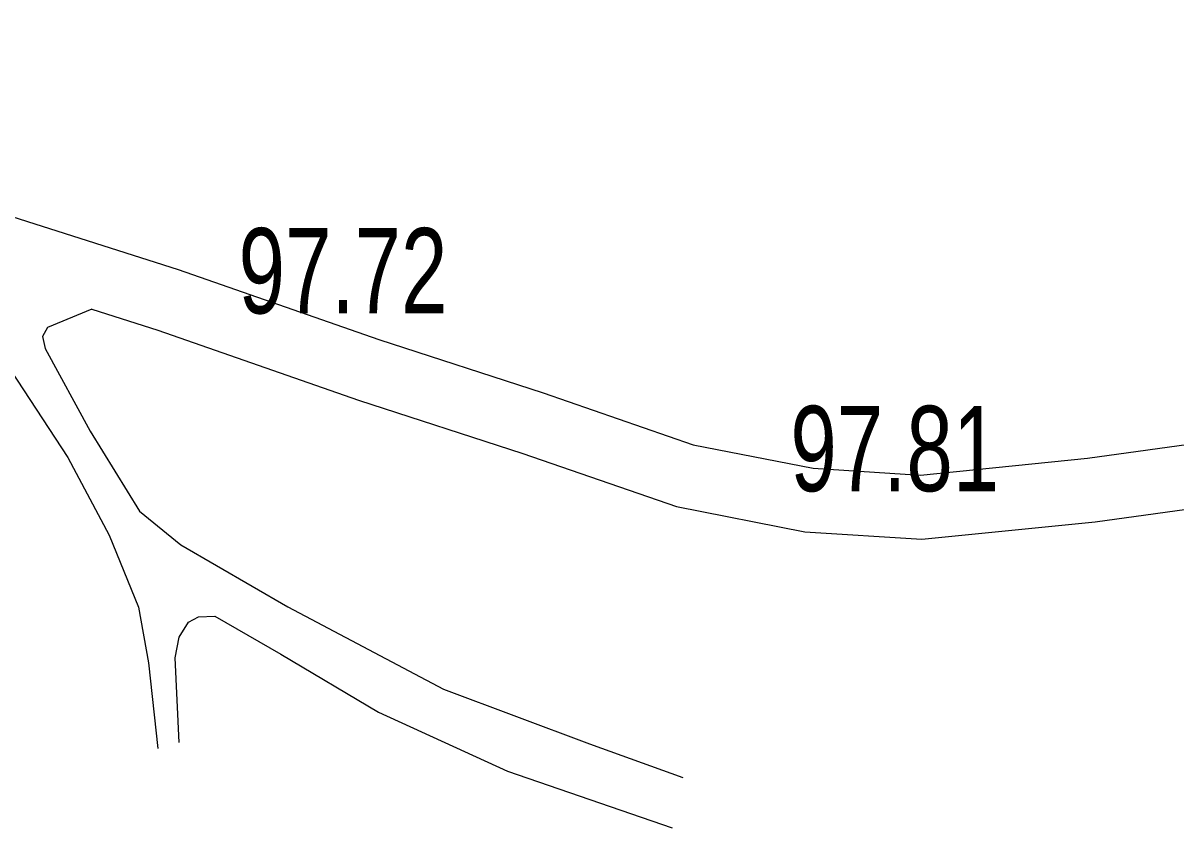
# Model space of a CAD drawing. Header units: metres. Extents: x 431006 to 434411, y 2469261 to 2473208.
# Drawn here: x 431350.9 to 431404.9, y 2472252.9 to 2472290.6 of the extents above; entities that cross this region are included whole.
import ezdxf

# ---------------------------------------------------------------- set-up
doc = ezdxf.new("R2010")
doc.units = ezdxf.units.M
doc.header["$MEASUREMENT"] = 0
doc.layers.add('CAO DO', color=8, linetype='Continuous', lineweight=18)
doc.layers.add('duong be tong-ks', color=8, linetype='Continuous', lineweight=18)
doc.styles.get("Standard").update_dxf_attribs({"font": 'arial.ttf'})

msp = doc.modelspace()

# ---------------------------------------------------------------- linework, layer by layer
at = {"layer": 'duong be tong-ks', "color": 9, "lineweight": 0}
for points in [[(431338.304, 2472291.363), (431341.357, 2472287.646), (431344.384, 2472284.853), (431350.35, 2472281.552), (431358.139, 2472279.075), (431367.545, 2472275.787), (431375.254, 2472273.294), (431382.278, 2472270.858), (431387.902, 2472269.754), (431392.935, 2472269.438), (431400.77, 2472270.227), (431409.248, 2472271.397), (431415.404, 2472272.035), (431420.928, 2472272.251), (431426.625, 2472272.086), (431432.05, 2472271.659), (431437.552, 2472270.98), (431442.642, 2472270.128), (431446.39, 2472269.954), (431450.882, 2472270.214), (431455.92, 2472271.069)], [(431345.886, 2472280.593), (431348.214, 2472277.507), (431352.976, 2472270.255), (431354.917, 2472266.617), (431356.278, 2472263.245), (431356.755, 2472260.627), (431357.194, 2472256.616)], [(431354.096, 2472277.213), (431354.096, 2472277.213), (431352.013, 2472276.353), (431351.793, 2472275.933), (431351.917, 2472275.371), (431354.024, 2472271.496), (431356.333, 2472267.746), (431358.275, 2472266.17), (431363.285, 2472263.255), (431370.576, 2472259.392), (431377.416, 2472256.844), (431381.804, 2472255.265)], [(431354.096, 2472277.213), (431357.189, 2472276.229), (431366.589, 2472272.943), (431374.301, 2472270.449), (431381.494, 2472267.955), (431387.517, 2472266.772), (431392.991, 2472266.428), (431401.125, 2472267.247), (431409.608, 2472268.418), (431415.618, 2472269.041), (431420.943, 2472269.249), (431426.463, 2472269.09), (431431.748, 2472268.673), (431437.12, 2472268.011), (431439.722, 2472267.575)], [(431358.191, 2472256.906), (431357.998, 2472260.87), (431358.189, 2472261.843), (431358.633, 2472262.541), (431359.099, 2472262.795), (431359.862, 2472262.816), (431362.957, 2472261.036), (431367.528, 2472258.327), (431373.576, 2472255.553), (431381.298, 2472252.893)]]:
    msp.add_lwpolyline(points, dxfattribs=at)

# ---------------------------------------------------------------- texts
at = {"layer": 'CAO DO', "color": 9, "lineweight": 0, "width": 0.7}
for s, p in [('97.72', (431360.976, 2472277.015, 97.723)), ('97.81', (431386.838, 2472268.679, 97.814))]:
    msp.add_text(s, height=4, dxfattribs=at).set_placement(p)

doc.saveas('drawing.dxf')
